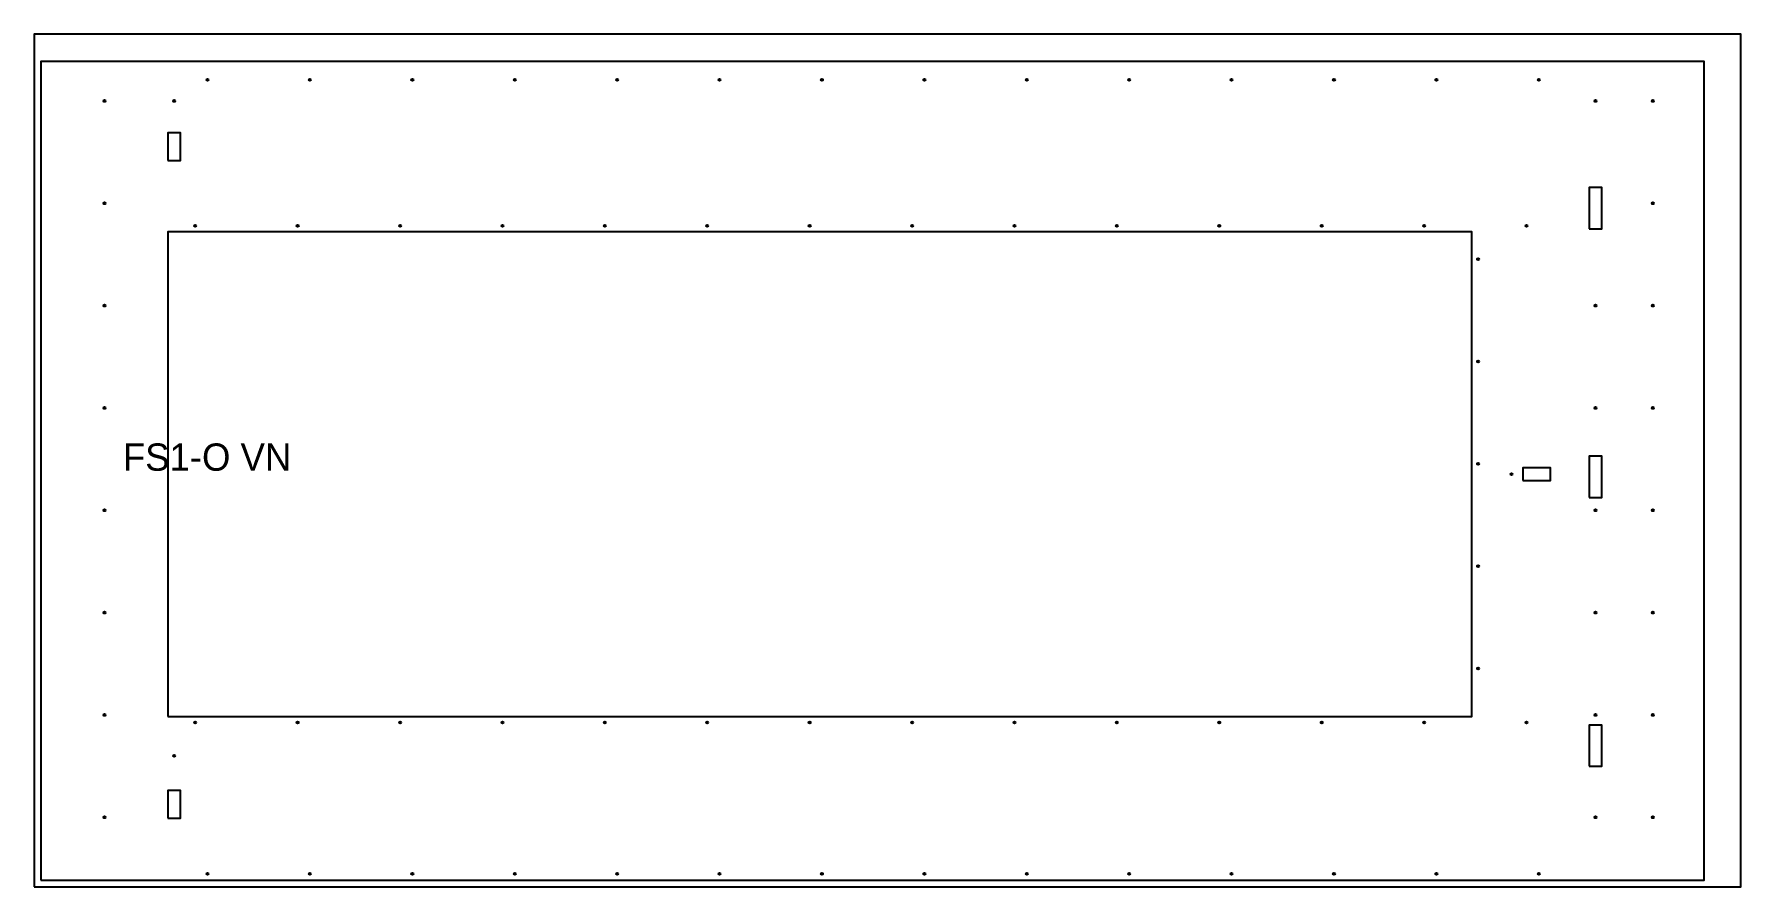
# Model space of a CAD drawing. Header units: millimetres. Extents: x 0 to 2500, y 0 to 1250.
import ezdxf

# ---------------------------------------------------------------- set-up
doc = ezdxf.new("R2010")
doc.units = ezdxf.units.MM
for name, color, linetype in [('CUT_INNER', 5, 'CONTINUOUS'), ('CUT_OUTER', 1, 'CONTINUOUS'), ('ENGRAVE', 2, 'CONTINUOUS'), ('MARK_D3', 6, 'CONTINUOUS'), ('SHEET', 8, 'CONTINUOUS')]:
    doc.layers.add(name, color=color, linetype=linetype)

msp = doc.modelspace()

# ---------------------------------------------------------------- linework, layer by layer
at = {"layer": 'CUT_INNER'}
for points in [[(195.75, 1064.75), (214.25, 1064.75), (214.25, 1105.25), (195.75, 1105.25)], [(2277.75, 964.75), (2296.25, 964.75), (2296.25, 1025.25), (2277.75, 1025.25)], [(196, 250), (2106, 250), (2106, 960), (196, 960)], [(2277.75, 570.75), (2296.25, 570.75), (2296.25, 631.25), (2277.75, 631.25)], [(2180.75, 595.75), (2221.25, 595.75), (2221.25, 614.25), (2180.75, 614.25)], [(2277.75, 176.75), (2296.25, 176.75), (2296.25, 237.25), (2277.75, 237.25)], [(195.75, 100.75), (214.25, 100.75), (214.25, 141.25), (195.75, 141.25)]]:
    msp.add_lwpolyline(points, close=True, dxfattribs=at)
at = {"layer": 'CUT_OUTER'}
msp.add_lwpolyline([(10, 10), (2446, 10), (2446, 1210), (10, 1210)], close=True, dxfattribs=at)
at = {"layer": 'MARK_D3'}
for centre in [(254, 1183), (404, 1183), (554, 1183), (704, 1183), (854, 1183), (1004, 1183), (1154, 1183), (1304, 1183), (1454, 1183), (1604, 1183), (1754, 1183), (1904, 1183), (2054, 1183), (2204, 1183), (103, 1152), (205, 1152), (2287, 1152), (2371, 1152), (103, 1002), (2371, 1002), (236, 969), (386, 969), (536, 969), (686, 969), (836, 969), (986, 969), (1136, 969), (1286, 969), (1436, 969), (1586, 969), (1736, 969), (1886, 969), (2036, 969), (2186, 969), (2115, 920), (103, 852), (2287, 852), (2371, 852), (2115, 770), (103, 702), (2287, 702), (2371, 702), (2115, 620), (2164, 605), (103, 552), (2287, 552), (2371, 552), (2115, 470), (103, 402), (2287, 402), (2371, 402), (2115, 320), (103, 252), (2287, 252), (2371, 252), (236, 241), (386, 241), (536, 241), (686, 241), (836, 241), (986, 241), (1136, 241), (1286, 241), (1436, 241), (1586, 241), (1736, 241), (1886, 241), (2036, 241), (2186, 241), (205, 192), (103, 102), (2287, 102), (2371, 102), (254, 19), (404, 19), (554, 19), (704, 19), (854, 19), (1004, 19), (1154, 19), (1304, 19), (1454, 19), (1604, 19), (1754, 19), (1904, 19), (2054, 19), (2204, 19)]:
    msp.add_circle(centre, 1.5, dxfattribs=at)
at = {"layer": 'SHEET'}
msp.add_lwpolyline([(0, 0), (2500, 0), (2500, 1250), (0, 1250)], close=True, dxfattribs=at)

# ---------------------------------------------------------------- texts
at = {"layer": 'ENGRAVE'}
msp.add_text('FS1-O VN', height=40, dxfattribs=at).set_placement((130, 610))

doc.saveas('drawing.dxf')
